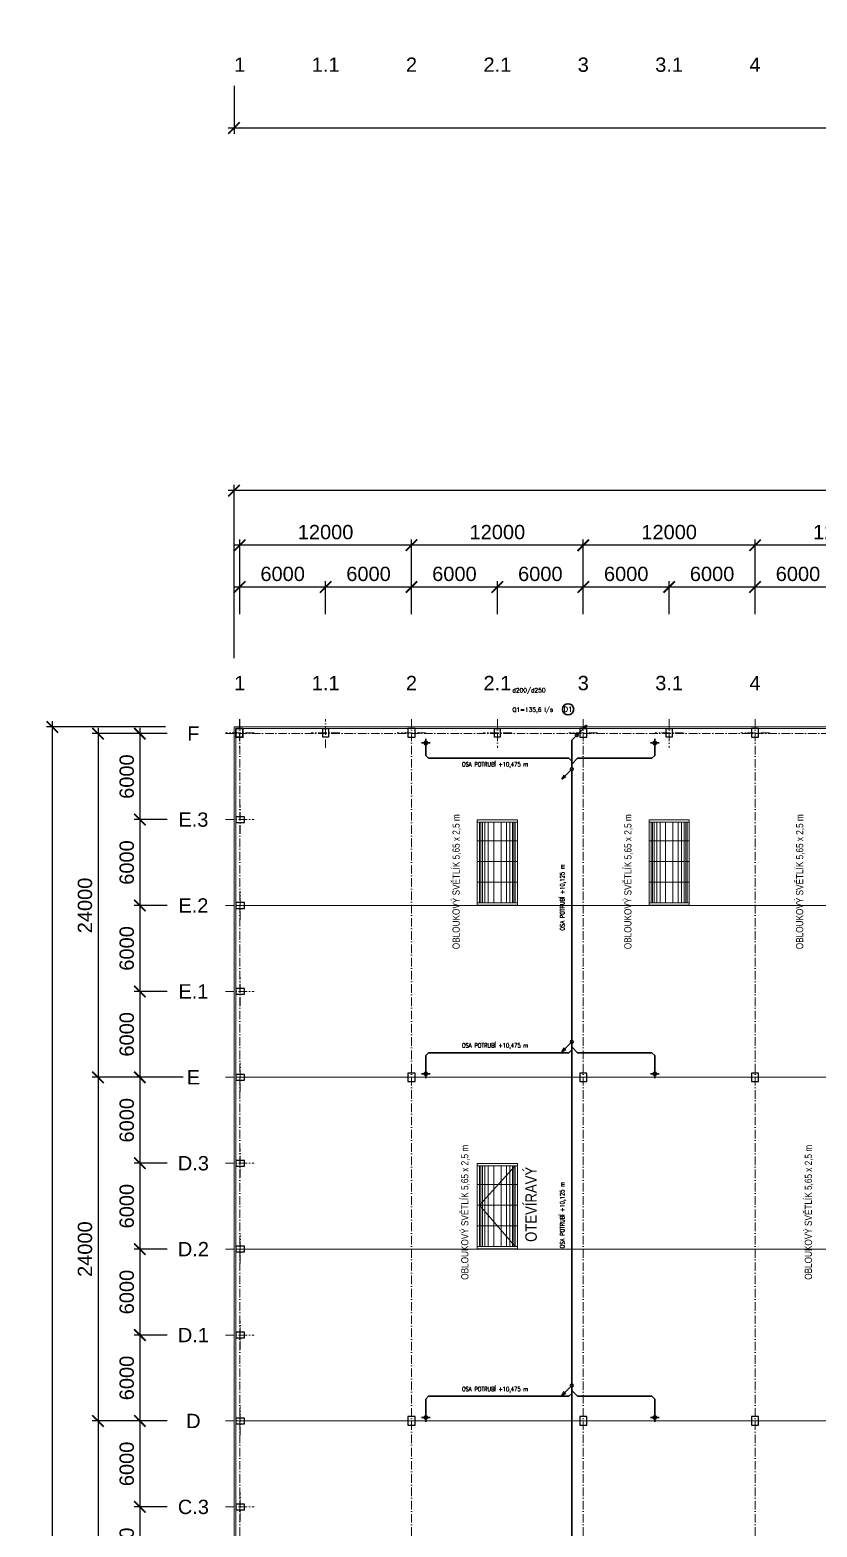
# Model space of a CAD drawing. Header units: millimetres. Extents: x 325046 to 1268204, y 1875583 to 2761998.
# Drawn here: x 691424 to 746412, y 1948828 to 2053383 of the extents above; entities that cross this region are included whole.
import ezdxf
from ezdxf.enums import TextEntityAlignment as Align

# ---------------------------------------------------------------- set-up
doc = ezdxf.new("R2010")
doc.units = ezdxf.units.MM
doc.header["$LTSCALE"] = 100
doc.header["$PDMODE"] = 65
for name, pattern in [('ACAD_ISO10W100', [18.5, 12, -3, 0.5, -3]), ('CONTINOUS', [0]), ('SO02_F11anp01$0${ Leader Line}', [0]), ('ČÁRKOVANÁ', [19.05, 12.7, -6.35])]:
    doc.linetypes.add(name, pattern=pattern)
for name, color, linetype, lineweight in [('A_KCE.tence', 7, 'Continuous', 13), ('Objekty - osy', 5, 'ACAD_ISO10W100', 20), ('OBVODOVÝ PLÁŠŤ', 2, 'Continuous', 9), ('TENKÉ', 9, 'Continuous', 9)]:
    doc.layers.add(name, color=color, linetype=linetype, lineweight=lineweight)
for name, color, linetype, lineweight, true_color in [('Korabek-bezp_vtoky_trasy', 7, 'CONTINOUS', 30, 0x9d626f), ('Korabek-text', 7, 'Continuous', 0, 0x7a7a7a), ('Korabek-trasy', 7, 'Continuous', 30, 0x7478c3), ('Korabek-vpuste', 7, 'Continuous', 30, 0x6f7ceb)]:
    doc.layers.add(name, color=color, linetype=linetype, lineweight=lineweight, true_color=true_color)
for name, color, linetype in [('Kóty osové', 5, 'Continuous'), ('POPIS', 7, 'Continuous'), ('ŽB- SLOUPY', 3, 'Continuous')]:
    doc.layers.add(name, color=color, linetype=linetype)
doc.layers.add('Popis OS', color=7, linetype='Continuous', true_color=0xbd0a5d)
doc.styles.add('ARIAL NARROW', font='ARIALN.TTF')
doc.styles.add('ARIL-TENKÝ', font='arial.ttf')
doc.styles.add('ROMANS', font='romans.shx', dxfattribs={"width": 0.8})
doc.dimstyles.new('400', dxfattribs={"dimscale": 400, "dimtxt": 2.5, "dimasz": 2, "dimexe": 1, "dimexo": 12, "dimgap": 1, "dimtad": 1, "dimdec": 0, "dimzin": 0, "dimdsep": 46, "dimtxsty": 'ARIL-TENKÝ', "dimblk": 'ARCHTICK', "dimcen": 4, "dimdle": 1, "dimclrd": 256, "dimclre": 256, "dimclrt": 7, "dimadec": 0, "dimazin": 0, "dimtfac": 1, "dimtdec": 0, "dimtix": 1, "dimtofl": 0, "dimtmove": 0, "dimatfit": 0, "dimldrblk": 'OBLIQUE', "dimfxl": 1, "dimtolj": 1, "dimtzin": 0, "dimlwd": -1, "dimlwe": -1, "dimarcsym": 0})

# ---------------------------------------------------------------- blocks, each defined once
blk = doc.blocks.new('_ARCHTICK')
at = {"color": 0, "linetype": 'ByBlock', "const_width": 0.15}
blk.add_lwpolyline([(-0.5, -0.5), (0.5, 0.5)], dxfattribs=at)
blk = doc.blocks.new('*D1018')
at = {"layer": 'Defpoints', "color": 0, "transparency": 16777216}
for p in [(705804, 2004238), (699102, 1998238), (705804, 1998238)]:
    blk.add_point(p, dxfattribs=at)
at = {"layer": 'Kóty osové', "transparency": 16777216}
for p, q in [((699102, 2004638), (699102, 1997838)), ((701004, 2004238), (698702, 2004238)), ((701004, 1998238), (698702, 1998238))]:
    blk.add_line(p, q, dxfattribs=at)
at = {"layer": 'Kóty osové', "transparency": 16777216, "xscale": 800, "yscale": 800, "zscale": 800}
for p, rotation in [((699102, 2004238), 90), ((699102, 1998238), 270)]:
    blk.add_blockref('_ARCHTICK', p, dxfattribs=dict(at, rotation=rotation))
at = {"layer": 'Kóty osové', "color": 7, "transparency": 16777216, "insert": (698191, 2001238), "char_height": 1000, "attachment_point": 5, "rotation": 90, "style": 'ARIL-TENKÝ'}
blk.add_mtext('\\A1;6000', dxfattribs=at)
blk = doc.blocks.new('_Oblique')
at = {"color": 0, "lineweight": -2}
blk.add_line((-0.5, -0.5), (0.5, 0.5), dxfattribs=at)
blk = doc.blocks.new('*D1019')
at = {"layer": 'Defpoints', "color": 0, "transparency": 16777216}
for p in [(705804, 1998238), (699102, 1992238), (705804, 1992238)]:
    blk.add_point(p, dxfattribs=at)
at = {"layer": 'Kóty osové', "transparency": 16777216}
for p, q in [((701004, 1998238), (698702, 1998238)), ((699102, 1998638), (699102, 1991838)), ((701004, 1992238), (698702, 1992238))]:
    blk.add_line(p, q, dxfattribs=at)
at = {"layer": 'Kóty osové', "transparency": 16777216, "xscale": 800, "yscale": 800, "zscale": 800}
for p, rotation in [((699102, 1998238), 90), ((699102, 1992238), 270)]:
    blk.add_blockref('_ARCHTICK', p, dxfattribs=dict(at, rotation=rotation))
at = {"layer": 'Kóty osové', "color": 7, "transparency": 16777216, "insert": (698191, 1995238), "char_height": 1000, "attachment_point": 5, "rotation": 90, "style": 'ARIL-TENKÝ'}
blk.add_mtext('\\A1;6000', dxfattribs=at)
blk = doc.blocks.new('*D1020')
at = {"layer": 'Defpoints', "color": 0, "transparency": 16777216}
for p in [(705804, 1992238), (699102, 1986238), (705804, 1986238)]:
    blk.add_point(p, dxfattribs=at)
at = {"layer": 'Kóty osové', "transparency": 16777216}
for p, q in [((701004, 1992238), (698702, 1992238)), ((699102, 1992638), (699102, 1985838)), ((701004, 1986238), (698702, 1986238))]:
    blk.add_line(p, q, dxfattribs=at)
at = {"layer": 'Kóty osové', "transparency": 16777216, "xscale": 800, "yscale": 800, "zscale": 800}
for p, rotation in [((699102, 1992238), 90), ((699102, 1986238), 270)]:
    blk.add_blockref('_ARCHTICK', p, dxfattribs=dict(at, rotation=rotation))
at = {"layer": 'Kóty osové', "color": 7, "transparency": 16777216, "insert": (698191, 1989238), "char_height": 1000, "attachment_point": 5, "rotation": 90, "style": 'ARIL-TENKÝ'}
blk.add_mtext('\\A1;6000', dxfattribs=at)
blk = doc.blocks.new('*D1021')
at = {"layer": 'Defpoints', "color": 0, "transparency": 16777216}
for p in [(705804, 1986238), (699102, 1980238), (705804, 1980238)]:
    blk.add_point(p, dxfattribs=at)
at = {"layer": 'Kóty osové', "transparency": 16777216}
for p, q in [((699102, 1986638), (699102, 1979838)), ((701004, 1986238), (698702, 1986238)), ((701004, 1980238), (698702, 1980238))]:
    blk.add_line(p, q, dxfattribs=at)
at = {"layer": 'Kóty osové', "transparency": 16777216, "xscale": 800, "yscale": 800, "zscale": 800}
for p, rotation in [((699102, 1986238), 90), ((699102, 1980238), 270)]:
    blk.add_blockref('_ARCHTICK', p, dxfattribs=dict(at, rotation=rotation))
at = {"layer": 'Kóty osové', "color": 7, "transparency": 16777216, "insert": (698191, 1983238), "char_height": 1000, "attachment_point": 5, "rotation": 90, "style": 'ARIL-TENKÝ'}
blk.add_mtext('\\A1;6000', dxfattribs=at)
blk = doc.blocks.new('*D1022')
at = {"layer": 'Defpoints', "color": 0, "transparency": 16777216}
for p in [(705804, 1980238), (699102, 1974238), (705804, 1974238)]:
    blk.add_point(p, dxfattribs=at)
at = {"layer": 'Kóty osové', "transparency": 16777216}
for p, q in [((699102, 1980638), (699102, 1973838)), ((701004, 1980238), (698702, 1980238)), ((701004, 1974238), (698702, 1974238))]:
    blk.add_line(p, q, dxfattribs=at)
at = {"layer": 'Kóty osové', "transparency": 16777216, "xscale": 800, "yscale": 800, "zscale": 800}
for p, rotation in [((699102, 1980238), 90), ((699102, 1974238), 270)]:
    blk.add_blockref('_ARCHTICK', p, dxfattribs=dict(at, rotation=rotation))
at = {"layer": 'Kóty osové', "color": 7, "transparency": 16777216, "insert": (698191, 1977238), "char_height": 1000, "attachment_point": 5, "rotation": 90, "style": 'ARIL-TENKÝ'}
blk.add_mtext('\\A1;6000', dxfattribs=at)
blk = doc.blocks.new('*D1023')
at = {"layer": 'Defpoints', "color": 0, "transparency": 16777216}
for p in [(705804, 1974238), (699102, 1968238), (705804, 1968238)]:
    blk.add_point(p, dxfattribs=at)
at = {"layer": 'Kóty osové', "transparency": 16777216}
for p, q in [((701004, 1974238), (698702, 1974238)), ((699102, 1974638), (699102, 1967838)), ((701004, 1968238), (698702, 1968238))]:
    blk.add_line(p, q, dxfattribs=at)
at = {"layer": 'Kóty osové', "transparency": 16777216, "xscale": 800, "yscale": 800, "zscale": 800}
for p, rotation in [((699102, 1974238), 90), ((699102, 1968238), 270)]:
    blk.add_blockref('_ARCHTICK', p, dxfattribs=dict(at, rotation=rotation))
at = {"layer": 'Kóty osové', "color": 7, "transparency": 16777216, "insert": (698191, 1971238), "char_height": 1000, "attachment_point": 5, "rotation": 90, "style": 'ARIL-TENKÝ'}
blk.add_mtext('\\A1;6000', dxfattribs=at)
blk = doc.blocks.new('*D1024')
at = {"layer": 'Defpoints', "color": 0, "transparency": 16777216}
for p in [(705804, 1968238), (699102, 1962238), (705804, 1962238)]:
    blk.add_point(p, dxfattribs=at)
at = {"layer": 'Kóty osové', "transparency": 16777216}
for p, q in [((701004, 1968238), (698702, 1968238)), ((699102, 1968638), (699102, 1961838)), ((701004, 1962238), (698702, 1962238))]:
    blk.add_line(p, q, dxfattribs=at)
at = {"layer": 'Kóty osové', "transparency": 16777216, "xscale": 800, "yscale": 800, "zscale": 800}
for p, rotation in [((699102, 1968238), 90), ((699102, 1962238), 270)]:
    blk.add_blockref('_ARCHTICK', p, dxfattribs=dict(at, rotation=rotation))
at = {"layer": 'Kóty osové', "color": 7, "transparency": 16777216, "insert": (698191, 1965238), "char_height": 1000, "attachment_point": 5, "rotation": 90, "style": 'ARIL-TENKÝ'}
blk.add_mtext('\\A1;6000', dxfattribs=at)
blk = doc.blocks.new('*D1025')
at = {"layer": 'Defpoints', "color": 0, "transparency": 16777216}
for p in [(705804, 1962238), (699102, 1956238), (705804, 1956238)]:
    blk.add_point(p, dxfattribs=at)
at = {"layer": 'Kóty osové', "transparency": 16777216}
for p, q in [((699102, 1962638), (699102, 1955838)), ((701004, 1962238), (698702, 1962238)), ((701004, 1956238), (698702, 1956238))]:
    blk.add_line(p, q, dxfattribs=at)
at = {"layer": 'Kóty osové', "transparency": 16777216, "xscale": 800, "yscale": 800, "zscale": 800}
for p, rotation in [((699102, 1962238), 90), ((699102, 1956238), 270)]:
    blk.add_blockref('_ARCHTICK', p, dxfattribs=dict(at, rotation=rotation))
at = {"layer": 'Kóty osové', "color": 7, "transparency": 16777216, "insert": (698191, 1959238), "char_height": 1000, "attachment_point": 5, "rotation": 90, "style": 'ARIL-TENKÝ'}
blk.add_mtext('\\A1;6000', dxfattribs=at)
blk = doc.blocks.new('*D1026')
at = {"layer": 'Defpoints', "color": 0, "transparency": 16777216}
for p in [(705804, 1956238), (699102, 1950238), (705804, 1950238)]:
    blk.add_point(p, dxfattribs=at)
at = {"layer": 'Kóty osové', "transparency": 16777216}
for p, q in [((701004, 1956238), (698702, 1956238)), ((699102, 1956638), (699102, 1949838)), ((701004, 1950238), (698702, 1950238))]:
    blk.add_line(p, q, dxfattribs=at)
at = {"layer": 'Kóty osové', "transparency": 16777216, "xscale": 800, "yscale": 800, "zscale": 800}
for p, rotation in [((699102, 1956238), 90), ((699102, 1950238), 270)]:
    blk.add_blockref('_ARCHTICK', p, dxfattribs=dict(at, rotation=rotation))
at = {"layer": 'Kóty osové', "color": 7, "transparency": 16777216, "insert": (698191, 1953238), "char_height": 1000, "attachment_point": 5, "rotation": 90, "style": 'ARIL-TENKÝ'}
blk.add_mtext('\\A1;6000', dxfattribs=at)
blk = doc.blocks.new('*D1027')
at = {"layer": 'Defpoints', "color": 0, "transparency": 16777216}
for p in [(705804, 1950238), (699102, 1944238), (705804, 1944238)]:
    blk.add_point(p, dxfattribs=at)
at = {"layer": 'Kóty osové', "transparency": 16777216}
for p, q in [((701004, 1950238), (698702, 1950238)), ((699102, 1950638), (699102, 1943838)), ((701004, 1944238), (698702, 1944238))]:
    blk.add_line(p, q, dxfattribs=at)
at = {"layer": 'Kóty osové', "transparency": 16777216, "xscale": 800, "yscale": 800, "zscale": 800}
for p, rotation in [((699102, 1950238), 90), ((699102, 1944238), 270)]:
    blk.add_blockref('_ARCHTICK', p, dxfattribs=dict(at, rotation=rotation))
at = {"layer": 'Kóty osové', "color": 7, "transparency": 16777216, "insert": (698191, 1947238), "char_height": 1000, "attachment_point": 5, "rotation": 90, "style": 'ARIL-TENKÝ'}
blk.add_mtext('\\A1;6000', dxfattribs=at)
blk = doc.blocks.new('*D1035')
at = {"layer": 'Defpoints', "color": 0, "transparency": 16777216}
for p in [(705079, 2004238), (696183, 1980238), (706919, 1980238)]:
    blk.add_point(p, dxfattribs=at)
at = {"layer": 'Kóty osové', "transparency": 16777216}
for p, q in [((696183, 2004638), (696183, 1979838)), ((700279, 2004238), (695783, 2004238)), ((702119, 1980238), (695783, 1980238))]:
    blk.add_line(p, q, dxfattribs=at)
at = {"layer": 'Kóty osové', "transparency": 16777216, "xscale": 800, "yscale": 800, "zscale": 800}
for p, rotation in [((696183, 2004238), 90), ((696183, 1980238), 270)]:
    blk.add_blockref('_ARCHTICK', p, dxfattribs=dict(at, rotation=rotation))
at = {"layer": 'Kóty osové', "color": 7, "transparency": 16777216, "insert": (695272, 1992238), "char_height": 1000, "attachment_point": 5, "rotation": 90, "style": 'ARIL-TENKÝ'}
blk.add_mtext('\\A1;24000', dxfattribs=at)
blk = doc.blocks.new('*D1036')
at = {"layer": 'Defpoints', "color": 0, "transparency": 16777216}
for p in [(705684, 1980238), (696183, 1956238), (705684, 1956238)]:
    blk.add_point(p, dxfattribs=at)
at = {"layer": 'Kóty osové', "transparency": 16777216}
for p, q in [((696183, 1980638), (696183, 1955838)), ((700884, 1980238), (695783, 1980238)), ((700884, 1956238), (695783, 1956238))]:
    blk.add_line(p, q, dxfattribs=at)
at = {"layer": 'Kóty osové', "transparency": 16777216, "xscale": 800, "yscale": 800, "zscale": 800}
for p, rotation in [((696183, 1980238), 90), ((696183, 1956238), 270)]:
    blk.add_blockref('_ARCHTICK', p, dxfattribs=dict(at, rotation=rotation))
at = {"layer": 'Kóty osové', "color": 7, "transparency": 16777216, "insert": (695272, 1968238), "char_height": 1000, "attachment_point": 5, "rotation": 90, "style": 'ARIL-TENKÝ'}
blk.add_mtext('\\A1;24000', dxfattribs=at)
blk = doc.blocks.new('*D1037')
at = {"layer": 'Defpoints', "color": 0, "transparency": 16777216}
for p in [(705684, 1956238), (696183, 1932238), (705684, 1932238)]:
    blk.add_point(p, dxfattribs=at)
at = {"layer": 'Kóty osové', "transparency": 16777216}
for p, q in [((700884, 1956238), (695783, 1956238)), ((696183, 1956638), (696183, 1931838)), ((700884, 1932238), (695783, 1932238))]:
    blk.add_line(p, q, dxfattribs=at)
at = {"layer": 'Kóty osové', "transparency": 16777216, "xscale": 800, "yscale": 800, "zscale": 800}
for p, rotation in [((696183, 1956238), 90), ((696183, 1932238), 270)]:
    blk.add_blockref('_ARCHTICK', p, dxfattribs=dict(at, rotation=rotation))
at = {"layer": 'Kóty osové', "color": 7, "transparency": 16777216, "insert": (695272, 1944238), "char_height": 1000, "attachment_point": 5, "rotation": 90, "style": 'ARIL-TENKÝ'}
blk.add_mtext('\\A1;24000', dxfattribs=at)
blk = doc.blocks.new('*D1053')
at = {"layer": 'Defpoints', "color": 0, "transparency": 16777216}
for p in [(742079, 2014479), (742079, 2007777), (748079, 2007777)]:
    blk.add_point(p, dxfattribs=at)
at = {"layer": 'Kóty osové', "transparency": 16777216}
for p, q in [((742079, 2012577), (742079, 2014879)), ((748079, 2012577), (748079, 2014879)), ((748479, 2014479), (741679, 2014479))]:
    blk.add_line(p, q, dxfattribs=at)
at = {"layer": 'Kóty osové', "transparency": 16777216, "xscale": 800, "yscale": 800, "zscale": 800, "rotation": 180}
blk.add_blockref('_ARCHTICK', (742079, 2014479), dxfattribs=at)
at = {"layer": 'Kóty osové', "transparency": 16777216, "xscale": 800, "yscale": 800, "zscale": 800}
blk.add_blockref('_ARCHTICK', (748079, 2014479), dxfattribs=at)
at = {"layer": 'Kóty osové', "color": 7, "transparency": 16777216, "insert": (745079, 2015389), "char_height": 1000, "attachment_point": 5, "style": 'ARIL-TENKÝ'}
blk.add_mtext('\\A1;6000', dxfattribs=at)
blk = doc.blocks.new('*D1054')
at = {"layer": 'Defpoints', "color": 0, "transparency": 16777216}
for p in [(736079, 2014479), (736079, 2007777), (742079, 2007777)]:
    blk.add_point(p, dxfattribs=at)
at = {"layer": 'Kóty osové', "transparency": 16777216}
for p, q in [((736079, 2012577), (736079, 2014879)), ((742079, 2012577), (742079, 2014879)), ((742479, 2014479), (735679, 2014479))]:
    blk.add_line(p, q, dxfattribs=at)
at = {"layer": 'Kóty osové', "transparency": 16777216, "xscale": 800, "yscale": 800, "zscale": 800, "rotation": 180}
blk.add_blockref('_ARCHTICK', (736079, 2014479), dxfattribs=at)
at = {"layer": 'Kóty osové', "transparency": 16777216, "xscale": 800, "yscale": 800, "zscale": 800}
blk.add_blockref('_ARCHTICK', (742079, 2014479), dxfattribs=at)
at = {"layer": 'Kóty osové', "color": 7, "transparency": 16777216, "insert": (739079, 2015389), "char_height": 1000, "attachment_point": 5, "style": 'ARIL-TENKÝ'}
blk.add_mtext('\\A1;6000', dxfattribs=at)
blk = doc.blocks.new('*D1055')
at = {"layer": 'Defpoints', "color": 0, "transparency": 16777216}
for p in [(730079, 2014479), (730079, 2007777), (736079, 2007777)]:
    blk.add_point(p, dxfattribs=at)
at = {"layer": 'Kóty osové', "transparency": 16777216}
for p, q in [((730079, 2012577), (730079, 2014879)), ((736079, 2012577), (736079, 2014879)), ((736479, 2014479), (729679, 2014479))]:
    blk.add_line(p, q, dxfattribs=at)
at = {"layer": 'Kóty osové', "transparency": 16777216, "xscale": 800, "yscale": 800, "zscale": 800, "rotation": 180}
blk.add_blockref('_ARCHTICK', (730079, 2014479), dxfattribs=at)
at = {"layer": 'Kóty osové', "transparency": 16777216, "xscale": 800, "yscale": 800, "zscale": 800}
blk.add_blockref('_ARCHTICK', (736079, 2014479), dxfattribs=at)
at = {"layer": 'Kóty osové', "color": 7, "transparency": 16777216, "insert": (733079, 2015389), "char_height": 1000, "attachment_point": 5, "style": 'ARIL-TENKÝ'}
blk.add_mtext('\\A1;6000', dxfattribs=at)
blk = doc.blocks.new('*D1056')
at = {"layer": 'Defpoints', "color": 0, "transparency": 16777216}
for p in [(724079, 2014479), (724079, 2007777), (730079, 2007777)]:
    blk.add_point(p, dxfattribs=at)
at = {"layer": 'Kóty osové', "transparency": 16777216}
for p, q in [((724079, 2012577), (724079, 2014879)), ((730079, 2012577), (730079, 2014879)), ((730479, 2014479), (723679, 2014479))]:
    blk.add_line(p, q, dxfattribs=at)
at = {"layer": 'Kóty osové', "transparency": 16777216, "xscale": 800, "yscale": 800, "zscale": 800, "rotation": 180}
blk.add_blockref('_ARCHTICK', (724079, 2014479), dxfattribs=at)
at = {"layer": 'Kóty osové', "transparency": 16777216, "xscale": 800, "yscale": 800, "zscale": 800}
blk.add_blockref('_ARCHTICK', (730079, 2014479), dxfattribs=at)
at = {"layer": 'Kóty osové', "color": 7, "transparency": 16777216, "insert": (727079, 2015389), "char_height": 1000, "attachment_point": 5, "style": 'ARIL-TENKÝ'}
blk.add_mtext('\\A1;6000', dxfattribs=at)
blk = doc.blocks.new('*D1057')
at = {"layer": 'Defpoints', "color": 0, "transparency": 16777216}
for p in [(718079, 2014479), (718079, 2007777), (724079, 2007777)]:
    blk.add_point(p, dxfattribs=at)
at = {"layer": 'Kóty osové', "transparency": 16777216}
for p, q in [((718079, 2012577), (718079, 2014879)), ((724079, 2012577), (724079, 2014879)), ((724479, 2014479), (717679, 2014479))]:
    blk.add_line(p, q, dxfattribs=at)
at = {"layer": 'Kóty osové', "transparency": 16777216, "xscale": 800, "yscale": 800, "zscale": 800, "rotation": 180}
blk.add_blockref('_ARCHTICK', (718079, 2014479), dxfattribs=at)
at = {"layer": 'Kóty osové', "transparency": 16777216, "xscale": 800, "yscale": 800, "zscale": 800}
blk.add_blockref('_ARCHTICK', (724079, 2014479), dxfattribs=at)
at = {"layer": 'Kóty osové', "color": 7, "transparency": 16777216, "insert": (721079, 2015389), "char_height": 1000, "attachment_point": 5, "style": 'ARIL-TENKÝ'}
blk.add_mtext('\\A1;6000', dxfattribs=at)
blk = doc.blocks.new('*D1058')
at = {"layer": 'Defpoints', "color": 0, "transparency": 16777216}
for p in [(712079, 2014479), (712079, 2007777), (718079, 2007777)]:
    blk.add_point(p, dxfattribs=at)
at = {"layer": 'Kóty osové', "transparency": 16777216}
for p, q in [((712079, 2012577), (712079, 2014879)), ((718079, 2012577), (718079, 2014879)), ((718479, 2014479), (711679, 2014479))]:
    blk.add_line(p, q, dxfattribs=at)
at = {"layer": 'Kóty osové', "transparency": 16777216, "xscale": 800, "yscale": 800, "zscale": 800, "rotation": 180}
blk.add_blockref('_ARCHTICK', (712079, 2014479), dxfattribs=at)
at = {"layer": 'Kóty osové', "transparency": 16777216, "xscale": 800, "yscale": 800, "zscale": 800}
blk.add_blockref('_ARCHTICK', (718079, 2014479), dxfattribs=at)
at = {"layer": 'Kóty osové', "color": 7, "transparency": 16777216, "insert": (715079, 2015389), "char_height": 1000, "attachment_point": 5, "style": 'ARIL-TENKÝ'}
blk.add_mtext('\\A1;6000', dxfattribs=at)
blk = doc.blocks.new('*D1059')
at = {"layer": 'Defpoints', "color": 0, "transparency": 16777216}
for p in [(706079, 2014479), (706079, 2007777), (712079, 2007777)]:
    blk.add_point(p, dxfattribs=at)
at = {"layer": 'Kóty osové', "transparency": 16777216}
for p, q in [((706079, 2012577), (706079, 2014879)), ((712079, 2012577), (712079, 2014879)), ((712479, 2014479), (705679, 2014479))]:
    blk.add_line(p, q, dxfattribs=at)
at = {"layer": 'Kóty osové', "transparency": 16777216, "xscale": 800, "yscale": 800, "zscale": 800, "rotation": 180}
blk.add_blockref('_ARCHTICK', (706079, 2014479), dxfattribs=at)
at = {"layer": 'Kóty osové', "transparency": 16777216, "xscale": 800, "yscale": 800, "zscale": 800}
blk.add_blockref('_ARCHTICK', (712079, 2014479), dxfattribs=at)
at = {"layer": 'Kóty osové', "color": 7, "transparency": 16777216, "insert": (709079, 2015389), "char_height": 1000, "attachment_point": 5, "style": 'ARIL-TENKÝ'}
blk.add_mtext('\\A1;6000', dxfattribs=at)
blk = doc.blocks.new('*D1060')
at = {"layer": 'Defpoints', "color": 0, "transparency": 16777216}
for p in [(706079, 2017397), (718079, 2012577), (706079, 2007897)]:
    blk.add_point(p, dxfattribs=at)
at = {"layer": 'Kóty osové', "transparency": 16777216}
for p, q in [((718479, 2017397), (705679, 2017397)), ((706079, 2012697), (706079, 2017797)), ((718079, 2017377), (718079, 2017797))]:
    blk.add_line(p, q, dxfattribs=at)
at = {"layer": 'Kóty osové', "transparency": 16777216, "xscale": 800, "yscale": 800, "zscale": 800, "rotation": 180}
blk.add_blockref('_ARCHTICK', (706079, 2017397), dxfattribs=at)
at = {"layer": 'Kóty osové', "transparency": 16777216, "xscale": 800, "yscale": 800, "zscale": 800}
blk.add_blockref('_ARCHTICK', (718079, 2017397), dxfattribs=at)
at = {"layer": 'Kóty osové', "color": 7, "transparency": 16777216, "insert": (712079, 2018308), "char_height": 1000, "attachment_point": 5, "style": 'ARIL-TENKÝ'}
blk.add_mtext('\\A1;12000', dxfattribs=at)
blk = doc.blocks.new('*D1103')
at = {"layer": 'Defpoints', "color": 0, "transparency": 16777216}
for p in [(718079, 2017397), (730079, 2012577), (718079, 2007897)]:
    blk.add_point(p, dxfattribs=at)
at = {"layer": 'Kóty osové', "transparency": 16777216}
for p, q in [((730479, 2017397), (717679, 2017397)), ((718079, 2012697), (718079, 2017797)), ((730079, 2017377), (730079, 2017797))]:
    blk.add_line(p, q, dxfattribs=at)
at = {"layer": 'Kóty osové', "transparency": 16777216, "xscale": 800, "yscale": 800, "zscale": 800, "rotation": 180}
blk.add_blockref('_ARCHTICK', (718079, 2017397), dxfattribs=at)
at = {"layer": 'Kóty osové', "transparency": 16777216, "xscale": 800, "yscale": 800, "zscale": 800}
blk.add_blockref('_ARCHTICK', (730079, 2017397), dxfattribs=at)
at = {"layer": 'Kóty osové', "color": 7, "transparency": 16777216, "insert": (724079, 2018308), "char_height": 1000, "attachment_point": 5, "style": 'ARIL-TENKÝ'}
blk.add_mtext('\\A1;12000', dxfattribs=at)
blk = doc.blocks.new('*D1104')
at = {"layer": 'Defpoints', "color": 0, "transparency": 16777216}
for p in [(730079, 2017397), (742079, 2012577), (730079, 2007897)]:
    blk.add_point(p, dxfattribs=at)
at = {"layer": 'Kóty osové', "transparency": 16777216}
for p, q in [((742479, 2017397), (729679, 2017397)), ((730079, 2012697), (730079, 2017797)), ((742079, 2017377), (742079, 2017797))]:
    blk.add_line(p, q, dxfattribs=at)
at = {"layer": 'Kóty osové', "transparency": 16777216, "xscale": 800, "yscale": 800, "zscale": 800, "rotation": 180}
blk.add_blockref('_ARCHTICK', (730079, 2017397), dxfattribs=at)
at = {"layer": 'Kóty osové', "transparency": 16777216, "xscale": 800, "yscale": 800, "zscale": 800}
blk.add_blockref('_ARCHTICK', (742079, 2017397), dxfattribs=at)
at = {"layer": 'Kóty osové', "color": 7, "transparency": 16777216, "insert": (736079, 2018308), "char_height": 1000, "attachment_point": 5, "style": 'ARIL-TENKÝ'}
blk.add_mtext('\\A1;12000', dxfattribs=at)
blk = doc.blocks.new('*D1105')
at = {"layer": 'Defpoints', "color": 0, "transparency": 16777216}
for p in [(742079, 2017397), (754079, 2012577), (742079, 2007897)]:
    blk.add_point(p, dxfattribs=at)
at = {"layer": 'Kóty osové', "transparency": 16777216}
for p, q in [((754479, 2017397), (741679, 2017397)), ((742079, 2012697), (742079, 2017797)), ((754079, 2017377), (754079, 2017797))]:
    blk.add_line(p, q, dxfattribs=at)
at = {"layer": 'Kóty osové', "transparency": 16777216, "xscale": 800, "yscale": 800, "zscale": 800, "rotation": 180}
blk.add_blockref('_ARCHTICK', (742079, 2017397), dxfattribs=at)
at = {"layer": 'Kóty osové', "transparency": 16777216, "xscale": 800, "yscale": 800, "zscale": 800}
blk.add_blockref('_ARCHTICK', (754079, 2017397), dxfattribs=at)
at = {"layer": 'Kóty osové', "color": 7, "transparency": 16777216, "insert": (748079, 2018308), "char_height": 1000, "attachment_point": 5, "style": 'ARIL-TENKÝ'}
blk.add_mtext('\\A1;12000', dxfattribs=at)
blk = doc.blocks.new('*D1144')
at = {"layer": 'Defpoints', "color": 0, "transparency": 16777216}
for p in [(705804, 1962238), (699102, 1956238), (705804, 1956238)]:
    blk.add_point(p, dxfattribs=at)
at = {"layer": 'Kóty osové', "transparency": 16777216}
for p, q in [((699102, 1962638), (699102, 1955838)), ((701004, 1962238), (698702, 1962238)), ((701004, 1956238), (698702, 1956238))]:
    blk.add_line(p, q, dxfattribs=at)
at = {"layer": 'Kóty osové', "transparency": 16777216, "xscale": 800, "yscale": 800, "zscale": 800}
for p, rotation in [((699102, 1962238), 90), ((699102, 1956238), 270)]:
    blk.add_blockref('_ARCHTICK', p, dxfattribs=dict(at, rotation=rotation))
at = {"layer": 'Kóty osové', "color": 7, "transparency": 16777216, "insert": (698191, 1959238), "char_height": 1000, "attachment_point": 5, "rotation": 90, "style": 'ARIL-TENKÝ'}
blk.add_mtext('\\A1;6000', dxfattribs=at)
blk = doc.blocks.new('*D1145')
at = {"layer": 'Defpoints', "color": 0, "transparency": 16777216}
for p in [(705804, 1956238), (699102, 1950238), (705804, 1950238)]:
    blk.add_point(p, dxfattribs=at)
at = {"layer": 'Kóty osové', "transparency": 16777216}
for p, q in [((701004, 1956238), (698702, 1956238)), ((699102, 1956638), (699102, 1949838)), ((701004, 1950238), (698702, 1950238))]:
    blk.add_line(p, q, dxfattribs=at)
at = {"layer": 'Kóty osové', "transparency": 16777216, "xscale": 800, "yscale": 800, "zscale": 800}
for p, rotation in [((699102, 1956238), 90), ((699102, 1950238), 270)]:
    blk.add_blockref('_ARCHTICK', p, dxfattribs=dict(at, rotation=rotation))
at = {"layer": 'Kóty osové', "color": 7, "transparency": 16777216, "insert": (698191, 1953238), "char_height": 1000, "attachment_point": 5, "rotation": 90, "style": 'ARIL-TENKÝ'}
blk.add_mtext('\\A1;6000', dxfattribs=at)
blk = doc.blocks.new('vpust_tučně')
at = {"layer": 'Korabek-vpuste'}
for p, q in [((52.896, 90.921), (53.396, 90.921)), ((53.146, 90.671), (53.146, 91.171))]:
    blk.add_line(p, q, dxfattribs=at)
for radius in [0.1, 0.075, 0.05]:
    blk.add_circle((53.146, 90.921), radius, dxfattribs=at)
blk = doc.blocks.new('A$C73023567')
at = {"layer": 'Korabek-bezp_vtoky_trasy'}
blk.add_lwpolyline([(0, 125195.6), (500, 125195.6), (500, 124595.6), (0, 124595.6)], close=True, dxfattribs=at)
at = {"layer": 'Korabek-text', "lineweight": 30}
blk.add_circle((23214.2, 126546.4), 392.2, dxfattribs=at)
at = {"layer": 'Korabek-trasy'}
for p, q in [((23754.3, 124674.8), (23475, 124395.6)), ((23825, 124745.6), (24522.3, 125442.9)), ((24522.3, 125442.9), (24247.7, 125272.2)), ((24522.3, 125442.9), (24351.6, 125168.3)), ((13275, 124195.6), (13275, 123325.9)), ((23475, 124395.6), (23475, 122475.6)), ((29275, 124195.6), (29275, 123325.9)), ((13475.3, 123125.6), (13275, 123325.9)), ((23274.7, 123125.6), (13475.3, 123125.6)), ((23475, 122375.6), (22777.7, 121678.2)), ((23475, 122925.2), (23274.7, 123125.6)), ((23475, 122724.9), (23875.7, 123125.6)), ((23875.7, 123125.6), (29074.7, 123125.6)), ((29074.7, 123125.6), (29275, 123325.9)), ((22777.7, 121678.2), (22948.4, 121952.8)), ((22777.7, 121678.2), (23052.3, 121848.9)), ((23475, 122275.6), (23475, 103415.6)), ((13475.3, 102565.6), (13275, 102365.2)), ((23274.7, 102565.6), (13475.3, 102565.6)), ((23475, 103315.6), (22777.7, 102618.2)), ((22777.7, 102618.2), (22948.4, 102892.8)), ((22777.7, 102618.2), (23052.3, 102788.9)), ((23475, 102765.9), (23274.7, 102565.6)), ((23475, 103215.6), (23475, 79415.6)), ((23475, 102966.2), (23875.7, 102565.6)), ((23875.7, 102565.6), (29074.7, 102565.6)), ((29074.7, 102565.6), (29275, 102365.2)), ((13275, 101095.6), (13275, 102365.2)), ((29275, 101095.6), (29275, 102365.2)), ((13475.3, 78565.6), (13275, 78365.2)), ((23274.7, 78565.6), (13475.3, 78565.6)), ((23475, 79315.6), (22777.7, 78618.2)), ((22777.7, 78618.2), (22948.4, 78892.8)), ((22777.7, 78618.2), (23052.3, 78788.9)), ((23475, 78765.9), (23274.7, 78565.6)), ((23475, 79215.6), (23475, 55415.6)), ((23475, 78966.2), (23875.7, 78565.6)), ((23875.7, 78565.6), (29074.7, 78565.6)), ((29074.7, 78565.6), (29275, 78365.2)), ((13275, 77095.6), (13275, 78365.2)), ((29275, 77095.6), (29275, 78365.2))]:
    blk.add_line(p, q, dxfattribs=at)
for centre in [(23825, 124745.6), (23475, 122375.6), (23475, 103315.6), (23475, 79315.6)]:
    blk.add_circle(centre, 100, dxfattribs=at)
at = {"layer": 'Korabek-vpuste', "xscale": 1200, "yscale": 1200, "zscale": 1200, "rotation": 269.9999999927888}
for p in [(-95830.6, 187970.4), (-79830.6, 187970.4), (-95830.6, 164870.4), (-79830.6, 164870.4), (-95830.6, 140870.4), (-79830.6, 140870.4)]:
    blk.add_blockref('vpust_tučně', p, dxfattribs=at)
at = {"layer": 'Korabek-text', "style": 'ROMANS'}
for s, height, rotation, p in [('d200/d250', 300, 0.347404, (19327.1, 127870.2)), ('Q1=135,6 l/s', 300, 0.347404, (19327.1, 126514.1)), ('D1', 350, 359.652596, (22897.1, 126547.3))]:
    blk.add_text(s, height=height, rotation=rotation, dxfattribs=at).set_placement(p, align=Align.MIDDLE_LEFT)
at = {"layer": 'Korabek-text', "char_height": 300, "width": 28411.347, "attachment_point": 7, "style": 'ROMANS'}
for s, insert, rotation in [('OSA POTRUBÍ +10,475 m', (15799.6, 122463.7), 0), ('OSA POTRUBÍ +10,125 m', (23048.2, 111087.4), 90), ('OSA POTRUBÍ +10,475 m', (15799.6, 102827), 0), ('OSA POTRUBÍ +10,125 m', (23048.2, 88901.8), 90), ('OSA POTRUBÍ +10,475 m', (15799.6, 78827), 0)]:
    blk.add_mtext(s, dxfattribs=dict(at, insert=insert, rotation=rotation))
blk = doc.blocks.new('A$C731641DB')
at = {"layer": 'TENKÉ'}
for p, q in [((0, 5800), (2800, 5800)), ((0, 4500), (2800, 4500)), ((0, 3050), (2800, 3050)), ((0, 1600), (2800, 1600)), ((0, 150), (2800, 150))]:
    blk.add_line(p, q, dxfattribs=at)
at = {"layer": 'TENKÉ', "color": 8}
for p, q in [((243, 150), (243, 5800)), ((353, 150), (353, 5800)), ((532, 150), (532, 5800)), ((767, 150), (767, 5800)), ((1143, 150), (1143, 5800)), ((1657, 150), (1657, 5800)), ((2033, 150), (2033, 5800)), ((2268, 150), (2268, 5800)), ((2447, 150), (2447, 5800)), ((2557, 150), (2557, 5800))]:
    blk.add_line(p, q, dxfattribs=at)
at = {"layer": 'TENKÉ'}
blk.add_lwpolyline([(0, 0), (2800, 0), (2800, 5950), (0, 5950)], close=True, dxfattribs=at)
at = {"layer": 'TENKÉ', "linetype": 'ČÁRKOVANÁ', "ltscale": 20}
blk.add_lwpolyline([(150, 150), (2650, 150), (2650, 5800), (150, 5800)], close=True, dxfattribs=at)
blk = doc.blocks.new('*D1568')
at = {"layer": 'Defpoints', "color": 0, "transparency": 16777216}
for p in [(705684, 2054273), (1018474, 2054273), (705684, 2046531)]:
    blk.add_point(p, dxfattribs=at)
at = {"layer": 'Kóty osové', "transparency": 16777216}
for p, q in [((705684, 2049473), (705684, 2046131)), ((1018474, 2049473), (1018474, 2046131)), ((1018874, 2046531), (705284, 2046531))]:
    blk.add_line(p, q, dxfattribs=at)
at = {"layer": 'Kóty osové', "transparency": 16777216, "xscale": 800, "yscale": 800, "zscale": 800, "rotation": 180}
blk.add_blockref('_ARCHTICK', (705684, 2046531), dxfattribs=at)
at = {"layer": 'Kóty osové', "transparency": 16777216, "xscale": 800, "yscale": 800, "zscale": 800}
blk.add_blockref('_ARCHTICK', (1018474, 2046531), dxfattribs=at)
at = {"layer": 'Kóty osové', "color": 7, "transparency": 16777216, "insert": (862079, 2047442), "char_height": 1000, "attachment_point": 5, "style": 'ARIL-TENKÝ'}
blk.add_mtext('\\A1;312790', dxfattribs=at)
blk = doc.blocks.new('*D1570')
at = {"layer": 'Defpoints', "color": 0, "transparency": 16777216}
for p in [(705684, 2021211), (705684, 2004708), (1078474, 2004708)]:
    blk.add_point(p, dxfattribs=at)
at = {"layer": 'Kóty osové', "transparency": 16777216}
for p, q in [((1078874, 2021211), (705284, 2021211)), ((705684, 2009508), (705684, 2021611)), ((1078474, 2009508), (1078474, 2021611))]:
    blk.add_line(p, q, dxfattribs=at)
at = {"layer": 'Kóty osové', "transparency": 16777216, "xscale": 800, "yscale": 800, "zscale": 800, "rotation": 180}
blk.add_blockref('_ARCHTICK', (705684, 2021211), dxfattribs=at)
at = {"layer": 'Kóty osové', "transparency": 16777216, "xscale": 800, "yscale": 800, "zscale": 800}
blk.add_blockref('_ARCHTICK', (1078474, 2021211), dxfattribs=at)
at = {"layer": 'Kóty osové', "color": 7, "transparency": 16777216, "insert": (892079, 2022122), "char_height": 1000, "attachment_point": 5, "style": 'ARIL-TENKÝ'}
blk.add_mtext('\\A1;372790', dxfattribs=at)
blk = doc.blocks.new('*D1571')
at = {"layer": 'Defpoints', "color": 0, "transparency": 16777216}
for p in [(692991, 2004708), (705684, 2004708), (705684, 1883768)]:
    blk.add_point(p, dxfattribs=at)
at = {"layer": 'Kóty osové', "transparency": 16777216}
for p, q in [((700884, 2004708), (692591, 2004708)), ((692991, 1883368), (692991, 2005108)), ((700884, 1883768), (692591, 1883768))]:
    blk.add_line(p, q, dxfattribs=at)
at = {"layer": 'Kóty osové', "transparency": 16777216, "xscale": 800, "yscale": 800, "zscale": 800}
for p, rotation in [((692991, 2004708), 90), ((692991, 1883768), 270)]:
    blk.add_blockref('_ARCHTICK', p, dxfattribs=dict(at, rotation=rotation))
at = {"layer": 'Kóty osové', "color": 7, "transparency": 16777216, "insert": (692080, 1944238), "char_height": 1000, "attachment_point": 5, "rotation": 90, "style": 'ARIL-TENKÝ'}
blk.add_mtext('\\A1;120940', dxfattribs=at)

msp = doc.modelspace()

# ---------------------------------------------------------------- linework, layer by layer
at = {"layer": 'A_KCE.tence'}
for p, q in [((705803.7, 1992237.8), (1078353.7, 1992237.8)), ((705803.7, 1968237.8), (1078353.7, 1968237.8))]:
    msp.add_line(p, q, dxfattribs=at)
at = {"layer": 'Objekty - osy', "ltscale": 0.5}
for points in [[(706053.7, 2005237.8), (706053.7, 2003237.8)], [(706078.7, 2005237.8), (706078.7, 1883237.8)], [(712078.7, 2003237.8), (712078.7, 2005237.8)], [(718078.7, 2005237.8), (718078.7, 1883237.8)], [(724078.7, 2005237.8), (724078.7, 2003237.8)], [(730078.7, 2005237.8), (730078.7, 1883237.8)], [(736078.7, 2005237.8), (736078.7, 2003237.8)], [(742078.7, 2005237.8), (742078.7, 1883237.8)], [(707078.7, 2004287.8), (705078.7, 2004287.8)], [(705078.7, 2004237.8), (1079078.7, 2004237.8)], [(713078.7, 2004287.8), (711078.7, 2004287.8)], [(719078.7, 2004287.8), (717078.7, 2004287.8)], [(725078.7, 2004287.8), (723078.7, 2004287.8)], [(731078.7, 2004287.8), (729078.7, 2004287.8)], [(737078.7, 2004287.8), (735078.7, 2004287.8)], [(743078.7, 2004287.8), (741078.7, 2004287.8)], [(706103.7, 1997237.8), (706103.7, 1999237.8)], [(705078.7, 1998237.8), (707078.7, 1998237.8)], [(706103.7, 1991237.8), (706103.7, 1993237.8)], [(705078.7, 1992237.8), (707078.7, 1992237.8)], [(706103.7, 1985237.8), (706103.7, 1987237.8)], [(705078.7, 1986237.8), (707078.7, 1986237.8)], [(706103.7, 1979237.8), (706103.7, 1981237.8)], [(705078.7, 1980237.8), (1079078.7, 1980237.8)], [(706103.7, 1973237.8), (706103.7, 1975237.8)], [(705078.7, 1974237.8), (707078.7, 1974237.8)], [(706103.7, 1967237.8), (706103.7, 1969237.8)], [(705078.7, 1968237.8), (707078.7, 1968237.8)], [(706103.7, 1961237.8), (706103.7, 1963237.8)], [(705078.7, 1962237.8), (707078.7, 1962237.8)], [(705078.7, 1956237.8), (1079078.7, 1956237.8)], [(706103.7, 1955237.8), (706103.7, 1957237.8)], [(706103.7, 1949237.8), (706103.7, 1951237.8)], [(705078.7, 1950237.8), (707078.7, 1950237.8)]]:
    msp.add_lwpolyline(points, dxfattribs=at)
at = {"layer": 'OBVODOVÝ PLÁŠŤ', "ltscale": 100}
for p, q in [((705803.7, 1980237.8), (1078353.7, 1980237.8)), ((705803.7, 1956237.8), (1018328.7, 1956237.8))]:
    msp.add_line(p, q, dxfattribs=at)
msp.add_lwpolyline([(1078473.7, 2004707.8), (1078473.7, 1955817.8), (1018473.7, 1955817.8), (1018473.7, 1883767.8), (705683.7, 1883767.8), (705683.7, 2004707.8)], close=True, dxfattribs=at)
msp.add_lwpolyline([(1078353.7, 2004587.8), (1078353.7, 2004587.8), (1078353.7, 1955937.8), (1018353.7, 1955937.8), (1018353.7, 1883887.8), (705803.7, 1883887.8), (705803.7, 2004587.8), (1078353.7, 2004587.8)], dxfattribs=at)
at = {"layer": 'TENKÉ', "linetype": 'ByBlock', "ltscale": 100}
msp.add_lwpolyline([(725328.7, 1974062.8), (722828.7, 1971312.8), (725328.7, 1968412.8)], dxfattribs=at)
at = {"layer": 'ŽB- SLOUPY'}
for points in [[(705803.7, 2003987.8), (706303.7, 2003987.8), (706303.7, 2004587.8), (705803.7, 2004587.8)], [(712278.7, 2003987.8), (711878.7, 2003987.8), (711878.7, 2004587.8), (712278.7, 2004587.8)], [(717828.7, 2003987.8), (718328.7, 2003987.8), (718328.7, 2004587.8), (717828.7, 2004587.8)], [(724278.7, 2003987.8), (723878.7, 2003987.8), (723878.7, 2004587.8), (724278.7, 2004587.8)], [(729828.7, 2003987.8), (730328.7, 2003987.8), (730328.7, 2004587.8), (729828.7, 2004587.8)], [(736278.7, 2003987.8), (735878.7, 2003987.8), (735878.7, 2004587.8), (736278.7, 2004587.8)], [(741828.7, 2003987.8), (742328.7, 2003987.8), (742328.7, 2004587.8), (741828.7, 2004587.8)], [(706403.7, 1998037.8), (706403.7, 1998437.8), (705803.7, 1998437.8), (705803.7, 1998037.8)], [(706403.7, 1992037.8), (706403.7, 1992437.8), (705803.7, 1992437.8), (705803.7, 1992037.8)], [(706403.7, 1986037.8), (706403.7, 1986437.8), (705803.7, 1986437.8), (705803.7, 1986037.8)], [(706403.7, 1980037.8), (706403.7, 1980437.8), (705803.7, 1980437.8), (705803.7, 1980037.8)], [(717828.7, 1979937.8), (718328.7, 1979937.8), (718328.7, 1980537.8), (717828.7, 1980537.8)], [(729828.7, 1979937.8), (730328.7, 1979937.8), (730328.7, 1980537.8), (729828.7, 1980537.8)], [(741828.7, 1979937.8), (742328.7, 1979937.8), (742328.7, 1980537.8), (741828.7, 1980537.8)], [(706403.7, 1974037.8), (706403.7, 1974437.8), (705803.7, 1974437.8), (705803.7, 1974037.8)], [(706403.7, 1968037.8), (706403.7, 1968437.8), (705803.7, 1968437.8), (705803.7, 1968037.8)], [(706403.7, 1962037.8), (706403.7, 1962437.8), (705803.7, 1962437.8), (705803.7, 1962037.8)], [(706403.7, 1956037.8), (706403.7, 1956437.8), (705803.7, 1956437.8), (705803.7, 1956037.8)], [(717828.7, 1955937.8), (718328.7, 1955937.8), (718328.7, 1956537.8), (717828.7, 1956537.8)], [(729828.7, 1955937.8), (730328.7, 1955937.8), (730328.7, 1956537.8), (729828.7, 1956537.8)], [(741828.7, 1955937.8), (742328.7, 1955937.8), (742328.7, 1956537.8), (741828.7, 1956537.8)], [(706403.7, 1950037.8), (706403.7, 1950437.8), (705803.7, 1950437.8), (705803.7, 1950037.8)]]:
    msp.add_lwpolyline(points, close=True, dxfattribs=at)

# ---------------------------------------------------------------- block references
at = {"layer": 'Korabek-trasy', "linetype": 'SO02_F11anp01$0${ Leader Line}'}
msp.add_blockref('A$C73023567', (705803.7, 1879392.2), dxfattribs=at)
at = {"layer": 'TENKÉ', "linetype": 'ByBlock', "ltscale": 100}
for p in [(722678.7, 1992262.8), (734678.7, 1992262.8), (722678.7, 1968262.8)]:
    msp.add_blockref('A$C731641DB', p, dxfattribs=at)

# ---------------------------------------------------------------- texts
at = {"layer": 'POPIS', "linetype": 'ByBlock', "lineweight": 18, "width": 9505.374, "attachment_point": 9, "rotation": 90, "style": 'ARIAL NARROW'}
for s, insert, char_height in [('OBLOUKOVÝ SVĚTLÍK 5,65 x 2,5 m', (721537.6, 1998608), 500), ('OBLOUKOVÝ SVĚTLÍK 5,65 x 2,5 m', (733537.6, 1998608), 500), ('OBLOUKOVÝ SVĚTLÍK 5,65 x 2,5 m', (745537.6, 1998608), 500), ('OBLOUKOVÝ SVĚTLÍK 5,65 x 2,5 m', (722145.9, 1975519.7), 500), ('OBLOUKOVÝ SVĚTLÍK 5,65 x 2,5 m', (746145.9, 1975519.7), 500), ('OTEVÍRAVÝ', (726841.5, 1973988), 800)]:
    msp.add_mtext(s, dxfattribs=dict(at, insert=insert, char_height=char_height))
at = {"layer": 'Popis OS', "linetype": 'ByBlock', "style": 'ARIL-TENKÝ'}
for s, p in [('1', (706078.7, 2050958.4)), ('1.1', (712078.7, 2050958.4)), ('2', (718078.7, 2050958.4)), ('2.1', (724078.7, 2050958.4)), ('3', (730078.7, 2050958.4)), ('3.1', (736078.7, 2050958.4)), ('4', (742078.7, 2050958.4)), ('1', (706078.7, 2007772.8)), ('1.1', (712078.7, 2007772.8)), ('2', (718078.7, 2007772.8)), ('2.1', (724078.7, 2007772.8)), ('3', (730078.7, 2007772.8)), ('3.1', (736078.7, 2007772.8)), ('4', (742078.7, 2007772.8)), ('F', (702842.9, 2004237.8)), ('E.3', (702842.9, 1998237.8)), ('E.2', (702842.9, 1992237.8)), ('E.1', (702842.9, 1986237.8)), ('E', (702842.9, 1980237.8)), ('D.3', (702842.9, 1974237.8)), ('D.2', (702842.9, 1968237.8)), ('D.1', (702842.9, 1962237.8)), ('D', (702842.9, 1956237.8)), ('C.3', (702842.9, 1950237.8))]:
    msp.add_text(s, height=1000, dxfattribs=at).set_placement(p, align=Align.MIDDLE_CENTER)

# ---------------------------------------------------------------- dimensions: what is measured, and where the dimension line sits
at = {"layer": 'Kóty osové'}
for base, p1, p2, picture, middle in [((705683.7, 2046530.6), (1018473.7, 2054273.4), (705683.7, 2054273.4), '*D1568', (862078.7, 2047441.6)), ((705683.7, 2021210.9), (1078473.7, 2004707.8), (705683.7, 2004707.8), '*D1570', (892078.7, 2022121.8)), ((706078.7, 2017397.4), (718078.7, 2012576.6), (706078.7, 2007896.6), '*D1060', (712078.7, 2018308)), ((718078.7, 2017397.4), (730078.7, 2012576.6), (718078.7, 2007896.6), '*D1103', (724078.7, 2018308)), ((730078.7, 2017397.4), (742078.7, 2012576.6), (730078.7, 2007896.6), '*D1104', (736078.7, 2018308)), ((742078.7, 2017397.4), (754078.7, 2012576.6), (742078.7, 2007896.6), '*D1105', (748078.7, 2018308)), ((706078.7, 2014478.7), (712078.7, 2007776.6), (706078.7, 2007776.6), '*D1059', (709078.7, 2015389.2)), ((712078.7, 2014478.7), (718078.7, 2007776.6), (712078.7, 2007776.6), '*D1058', (715078.7, 2015389.2)), ((718078.7, 2014478.7), (724078.7, 2007776.6), (718078.7, 2007776.6), '*D1057', (721078.7, 2015389.2)), ((724078.7, 2014478.7), (730078.7, 2007776.6), (724078.7, 2007776.6), '*D1056', (727078.7, 2015389.2)), ((730078.7, 2014478.7), (736078.7, 2007776.6), (730078.7, 2007776.6), '*D1055', (733078.7, 2015389.2)), ((736078.7, 2014478.7), (742078.7, 2007776.6), (736078.7, 2007776.6), '*D1054', (739078.7, 2015389.2)), ((742078.7, 2014478.7), (748078.7, 2007776.6), (742078.7, 2007776.6), '*D1053', (745078.7, 2015389.2))]:
    dim = msp.add_linear_dim(base=base, p1=p1, p2=p2, dimstyle='400', override={"dimtmove": 1}, dxfattribs=at)
    dim.commit()
    dim.dimension.update_dxf_attribs({"geometry": picture, "text_midpoint": middle})
for base, p1, p2, picture, middle in [((692991, 2004707.8), (705683.7, 1883767.8), (705683.7, 2004707.8), '*D1571', (692080.4, 1944237.8)), ((696182.8, 1980237.8), (705078.7, 2004237.8), (706918.6, 1980237.8), '*D1035', (695272.2, 1992237.8))]:
    dim = msp.add_linear_dim(base=base, p1=p1, p2=p2, angle=90, dimstyle='400', dxfattribs=at)
    dim.commit()
    dim.dimension.update_dxf_attribs({"geometry": picture, "text_midpoint": middle})
dim = msp.add_aligned_dim(p1=(705803.7, 2004237.8), p2=(705803.7, 1998237.8), distance=-6702.1, dimstyle='400', dxfattribs=at)
dim.commit()
dim.dimension.update_dxf_attribs({"geometry": '*D1018', "text_midpoint": (698191, 2001237.8)})
for base, p1, p2, picture, middle in [((699101.6, 1992237.8), (705803.7, 1998237.8), (705803.7, 1992237.8), '*D1019', (698191, 1995237.8)), ((699101.6, 1986237.8), (705803.7, 1992237.8), (705803.7, 1986237.8), '*D1020', (698191, 1989237.8)), ((699101.6, 1980237.8), (705803.7, 1986237.8), (705803.7, 1980237.8), '*D1021', (698191, 1983237.8)), ((696182.8, 1956237.8), (705683.7, 1980237.8), (705683.7, 1956237.8), '*D1036', (695272.2, 1968237.8)), ((699101.6, 1974237.8), (705803.7, 1980237.8), (705803.7, 1974237.8), '*D1022', (698191, 1977237.8)), ((699101.6, 1968237.8), (705803.7, 1974237.8), (705803.7, 1968237.8), '*D1023', (698191, 1971237.8)), ((699101.6, 1962237.8), (705803.7, 1968237.8), (705803.7, 1962237.8), '*D1024', (698191, 1965237.8)), ((699101.6, 1956237.8), (705803.7, 1962237.8), (705803.7, 1956237.8), '*D1025', (698191, 1959237.8)), ((699101.6, 1956237.8), (705803.7, 1962237.8), (705803.7, 1956237.8), '*D1144', (698191, 1959237.8)), ((696182.8, 1932237.8), (705683.7, 1956237.8), (705683.7, 1932237.8), '*D1037', (695272.2, 1944237.8)), ((699101.6, 1950237.8), (705803.7, 1956237.8), (705803.7, 1950237.8), '*D1026', (698191, 1953237.8)), ((699101.6, 1950237.8), (705803.7, 1956237.8), (705803.7, 1950237.8), '*D1145', (698191, 1953237.8)), ((699101.6, 1944237.8), (705803.7, 1950237.8), (705803.7, 1944237.8), '*D1027', (698191, 1947237.8))]:
    dim = msp.add_linear_dim(base=base, p1=p1, p2=p2, angle=90, dimstyle='400', override={"dimtmove": 1}, dxfattribs=at)
    dim.commit()
    dim.dimension.update_dxf_attribs({"geometry": picture, "text_midpoint": middle})

doc.saveas('drawing.dxf')
